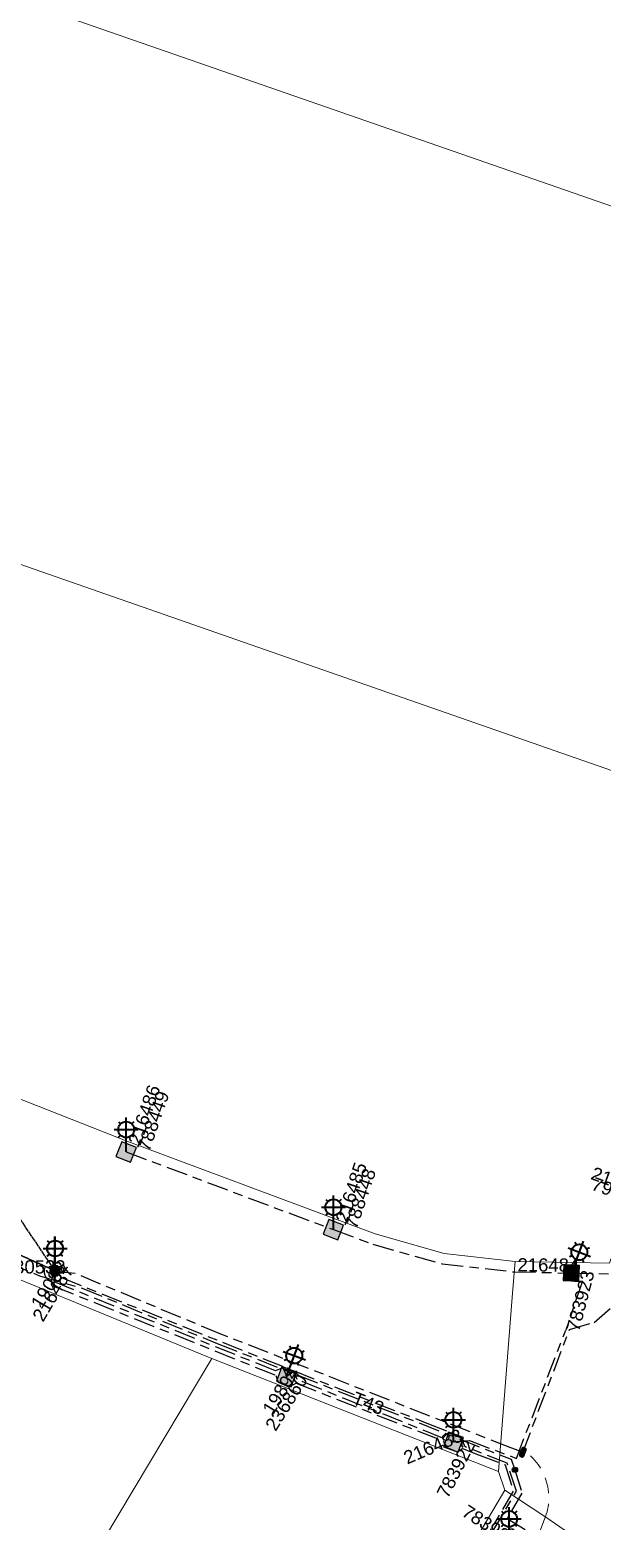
# Model space of a CAD drawing. Header units: metres. Extents: x 301341 to 310479, y 6262403 to 6265281.
# Drawn here: x 302603.3 to 302711.3, y 6264312.3 to 6264593.7 of the extents above; entities that cross this region are included whole.
import ezdxf
from ezdxf.enums import TextEntityAlignment as Align

# ---------------------------------------------------------------- set-up
doc = ezdxf.new("R2010")
doc.units = ezdxf.units.M
for name, pattern in [('Cable Exist OH', [1, 1, 0]), ('Cable Exist UG', [8.2, 4, -1.2, 1.8, -1.2]), ('Dash', [5, 3, -2])]:
    doc.linetypes.add(name, pattern=pattern)
doc.layers.get('0').update_dxf_attribs({"color": 6})
for name, color, linetype, lineweight in [('Cadastre Developer_SP_EXT', 9, 'Continuous', 5), ('Cadastre Land Parcels_SP_EXT', 9, 'Continuous', 5), ('Cadastre Roads_SP_EXT', 9, 'Continuous', 5)]:
    doc.layers.add(name, color=color, linetype=linetype, lineweight=lineweight)
for name, color, linetype in [('Equip_HV_EXT', 7, 'Continuous'), ('Equip_SP_SL_EXT', 7, 'Continuous'), ('Mains_HV_EXT', 7, 'Continuous'), ('Mains_LV_EXT', 7, 'Continuous'), ('Mains_SL_EXT', 7, 'Continuous'), ('SupportsOH_SP_TR_HV_LV_SL_EXT', 7, 'Continuous'), ('SupportsUG_SP_LV_SL_EXT', 7, 'Continuous')]:
    doc.layers.add(name, color=color, linetype=linetype)
doc.styles.add('COLUMN_LABEL', font='arial.ttf')
doc.styles.add('iecARIAL', font='arial.ttf', dxfattribs={"height": 2})
doc.styles.add('POLE_LABEL', font='arial.ttf')
doc.styles.get("Standard").update_dxf_attribs({"font": 'arial.ttf'})

# ---------------------------------------------------------------- blocks, each defined once
blk = doc.blocks.new('COLUMN_EXT')
blk.add_hatch(color=256).paths.add_polyline_path([(-1.49, 1.48), (-1.49, -1.49), (1.48, -1.49), (1.48, 1.48)])
blk.add_lwpolyline([(-1.49, -1.49), (1.48, -1.49), (1.48, 1.48), (-1.49, 1.48)], close=True)
for tag, height, style, flags, p in [('ASSET_NUM', 2.5, 'COLUMN_LABEL', 8, (2, 2)), ('STRUCTURE_PLANT_NUMBER', 0.2, 'POLE_LABEL', 9, (1.81, 0.03)), ('STREET_CODE', 0.2, 'COLUMN_LABEL', 9, (1.81, -0.2))]:
    blk.add_attdef(tag, text='', height=height, dxfattribs=dict(style=style, flags=flags)).set_placement(p, align=Align.MIDDLE_LEFT)
at = {"flags": 1}
blk.add_attdef('Z', (1.81, -2.35), '', height=0.2, dxfattribs=at)
at = {"flags": 9}
for tag, p in [('COLUMN_TYPE', (1.81, -0.4)), ('OWNED_BY', (1.81, -0.6)), ('STATE', (1.81, -0.8)), ('USAGE', (1.81, -1)), ('STREETNAME', (1.81, -1.6)), ('SUBURB', (1.81, -1.8)), ('LEGEND', (1.81, -1.2)), ('LOCATION', (1.81, -1.4)), ('NOTES', (1.81, -2))]:
    blk.add_attdef(tag, text='', height=0.2, dxfattribs=at).set_placement(p, align=Align.MIDDLE_LEFT)
blk = doc.blocks.new('SL_LANTERN_EXT')
at = {"lineweight": 40}
for p, q in [((-1.46, 5.68), (-1.06, 5.28)), ((0, 1.97), (0, 6.47)), ((1.46, 5.68), (1.06, 5.28)), ((-2.25, 4.22), (2.25, 4.22)), ((-1.46, 2.76), (-1.06, 3.16)), ((1.46, 2.76), (1.06, 3.16)), ((0, 0), (0, 2.72))]:
    blk.add_line(p, q, dxfattribs=at)
blk.add_circle((0, 4.22), 1.5, dxfattribs=at)
at = {"style": 'iecARIAL', "flags": 8}
blk.add_attdef('ASSET_NUM', (1.5, 1.5), '', height=2.5, dxfattribs=at)
for tag, p, height, flags in [('OPERATING_VOLTAGE', (0.98, -1.65), 0.2, 9), ('ORIENTATION', (0.98, -1.85), 0.2, 9), ('OWNED_BY', (0.98, -2.05), 0.2, 9), ('STATE', (0.98, -2.25), 0.2, 9), ('CONSTRUCTED_VOLTAGE', (0.98, -0.65), 0.2, 9), ('CONTROL_TYPE', (0.98, -0.85), 0.2, 9), ('LANTERN_PURPOSE', (0.98, -1.05), 0.2, 9), ('LANTERN_TYPE', (0.98, -1.25), 0.2, 9), ('NO_PHASES', (0.98, -1.45), 0.2, 9), ('USAGE', (0.98, -2.45), 0.2, 9), ('CEXIST', (0.98, -2.65), 0.2, 9), ('CNEW', (0.98, -2.85), 0.2, 9), ('LNUMBER', (2.18, -3.25), 2.5, 8), ('CNUMBER', (0.98, -3.05), 0.2, 9), ('CREMOVE', (0.98, -3.25), 0.2, 9), ('CREPLACE', (0.98, -3.45), 0.2, 9), ('LKINGHEIGHT', (0.98, -3.65), 0.2, 9), ('LBRACKET', (0.98, -3.85), 0.2, 9), ('LBRACKETVOCAB', (0.98, -4.05), 0.2, 9), ('LCATEGORY', (0.98, -4.25), 0.2, 9), ('LCHARGE1', (0.98, -4.45), 0.2, 9), ('LCHARGE1PERCENT', (0.98, -4.65), 0.2, 9), ('LCHARGE2', (0.98, -4.85), 0.2, 9), ('LCHARGE2PERCENT', (0.98, -5.05), 0.2, 9), ('LCHARGE3', (0.98, -5.25), 0.2, 9), ('LCHARGE3PERCENT', (0.98, -5.45), 0.2, 9), ('LEXIST', (0.98, -5.65), 0.2, 9), ('LLAMP', (0.98, -5.85), 0.2, 9), ('LLAMPVOCAB', (0.98, -6.05), 0.2, 9), ('LMAST', (0.98, -6.25), 0.2, 9), ('LMASTVOCAB', (0.98, -6.45), 0.2, 9), ('LNEW', (0.98, -6.65), 0.2, 9), ('LANTNUMBER', (0.98, -6.85), 0.2, 9), ('LOUTREACH', (0.98, -7.25), 0.2, 9), ('LOUTREACHVOCAB', (0.98, -7.45), 0.2, 9), ('LRATECODE', (0.98, -7.65), 0.2, 9), ('LREMOVE', (0.98, -7.85), 0.2, 9), ('LREPLACE', (0.98, -8.05), 0.2, 9), ('LTYPE', (0.98, -8.25), 0.2, 9), ('LTYPEVOCAB', (0.98, -8.45), 0.2, 9), ('STREETNAME', (0.98, -9.25), 0.2, 9), ('SUBURB', (0.98, -9.45), 0.2, 1), ('LEGEND', (0.98, -8.65), 0.2, 9), ('LOCATION', (0.98, -8.85), 0.2, 9), ('NOTES', (0.98, -9.05), 0.2, 9)]:
    blk.add_attdef(tag, p, '', height=height, dxfattribs=dict(flags=flags))
blk = doc.blocks.new('POLE_EXT')
blk.add_hatch(color=256).paths.add_polyline_path([(-1, 0, 1), (1, 0, 1)])
blk.add_lwpolyline([(-1, 0, 1), (1, 0, 1)], format="xyb", close=True)
for tag, height, flags, p in [('pNumber', 2.5, 8, (-17.84, 2.07)), ('OWNED_BY', 0.2, 9, (1.35, -0.4)), ('SPECIAL_USE', 0.2, 9, (1.35, -0.8)), ('STATE', 0.2, 9, (1.35, -1)), ('cLV', 0.2, 9, (1.35, -1.4)), ('hDepth', 0.2, 9, (1.35, -1.6)), ('hDia', 0.2, 9, (1.35, -1.8)), ('cHV', 0.2, 9, (1.35, -2)), ('PARENT', 0.2, 9, (1.35, -0.6)), ('USAGE', 0.2, 9, (1.35, -1.2)), ('LBRACKET', 0.2, 9, (1.35, -2.2)), ('LExisting', 0.2, 9, (1.35, -2.4)), ('LANTNUMBER', 0.2, 9, (1.35, -2.6)), ('LOther', 0.2, 9, (1.35, -2.8)), ('cLinedev', 0.2, 9, (1.35, -3.4)), ('pExisting', 0.2, 9, (1.35, -3.8)), ('pFooting', 0.2, 9, (1.35, -4.4)), ('pNew', 0.2, 9, (1.35, -4.6)), ('pRelocate', 0.2, 9, (1.35, -5)), ('pRemove', 0.2, 9, (1.35, -5.2)), ('pReplace', 0.2, 9, (1.35, -5.4)), ('pStay', 0.2, 9, (1.35, -5.6)), ('LRemove', 0.2, 9, (1.35, -3)), ('LEGEND', 0.2, 9, (1.35, -3.2)), ('LOCATION', 0.2, 9, (1.35, -3.6)), ('PFNUMBER', 0.2, 9, (1.35, -4)), ('NEWPFNUMBER', 0.2, 9, (1.35, -4.2)), ('pType', 0.2, 9, (1.35, -5.8)), ('cspan', 0.2, 9, (1.35, -6)), ('STREETNAME', 0.2, 9, (1.35, -6.2)), ('SUBURB', 0.2, 9, (1.35, -6.4)), ('OPERATED_BY', 0.2, 9, (1.36, -7.01)), ('NOTES', 0.2, 9, (1.35, -6.6)), ('MAINTAINED_BY', 0.2, 9, (1.36, -6.81))]:
    blk.add_attdef(tag, text='', height=height, dxfattribs=dict(flags=flags)).set_placement(p, align=Align.MIDDLE_LEFT)
at = {"style": 'POLE_LABEL'}
for tag, height, flags, p in [('ASSET_NUM', 2.5, 8, (2, 2)), ('STRUCTURE_PLANT_NUMBER', 0.2, 9, (1.35, 0.03)), ('STREET_CODE', 0.2, 9, (1.35, -0.2))]:
    blk.add_attdef(tag, text='', height=height, dxfattribs=dict(at, flags=flags)).set_placement(p, align=Align.MIDDLE_LEFT)
at = {"flags": 1}
blk.add_attdef('Z', (1.35, -7.33), '', height=0.2, dxfattribs=at)
blk = doc.blocks.new('HV_STJ_EXT')
h = blk.add_hatch(color=256)
edge = h.paths.add_edge_path()
edge.add_ellipse((-0.59, 0.13), major_axis=(0.226, 0.226), ratio=1, start_angle=45, end_angle=135)
edge.add_line((-0.91, 0.13), (-0.91, -0.13))
edge.add_ellipse((-0.59, -0.13), major_axis=(0.226, 0.226), ratio=1, start_angle=135, end_angle=225)
edge.add_line((-0.59, -0.45), (0.59, -0.45))
edge.add_ellipse((0.59, -0.13), major_axis=(-0.226, 0.226), ratio=1, start_angle=135, end_angle=225)
edge.add_line((0.91, -0.13), (0.91, 0.13))
edge.add_ellipse((0.59, 0.13), major_axis=(-0.226, 0.226), ratio=1, start_angle=225, end_angle=315)
edge.add_line((0.59, 0.45), (-0.59, 0.45))
blk.add_lwpolyline([(-0.91, 0.13), (-0.91, -0.13, 0.414214), (-0.59, -0.45), (0.59, -0.45, 0.414214), (0.91, -0.13), (0.91, 0.13, 0.414214), (0.59, 0.45), (-0.59, 0.45, 0.414214)], format="xyb", close=True)
for tag, flags, p in [('ORIENTATION', 9, (1.5, 0)), ('Z', 1, (1.5, -0.8)), ('USAGE', 9, (1.5, -0.2)), ('LEGEND', 9, (1.5, -0.4)), ('NOTES', 9, (1.5, -0.6))]:
    blk.add_attdef(tag, text='', height=0.2, dxfattribs=dict(flags=flags)).set_placement(p, align=Align.MIDDLE_LEFT)
blk = doc.blocks.new('CONNECTOR_NODE_EXT')
h = blk.add_hatch(color=256)
edge = h.paths.add_edge_path()
edge.add_arc((0, 0), 0.5, 0, 360)
blk.add_circle((0, 0), 0.5)
at = {"flags": 1}
blk.add_attdef('Z', (0, 0), '', height=0.2, dxfattribs=at)
at = {"flags": 9}
for tag, p in [('CONNECTOR_TYPE', (0, 0)), ('CONSTRUCTED_VOLTAGE', (0, -0.2)), ('OPERATING_VOLTAGE', (0, -0.6)), ('ORIENTATION', (0, -0.8)), ('SUBTYPE', (0, -1)), ('NO_PHASES', (0, -0.4)), ('USAGE', (0, -1.2)), ('NOTES', (0, -1.4))]:
    blk.add_attdef(tag, text='', height=0.2, dxfattribs=at).set_placement(p, align=Align.MIDDLE_LEFT)

msp = doc.modelspace()

# ---------------------------------------------------------------- linework, layer by layer
at = {"layer": 'Cadastre Developer_SP_EXT', "linetype": 'Dash'}
msp.add_lwpolyline([(302696.06, 6264325.9, -0.36707), (302700.46, 6264312.63)], format="xyb", dxfattribs=at)
msp.add_lwpolyline([(302700.46, 6264312.63), (302697.96, 6264306.05), (302690.23, 6264291.74), (302674.51, 6264265.77), (302630.65, 6264191.99), (302558.5, 6264074.39)], dxfattribs=at)
at = {"layer": 'Cadastre Land Parcels_SP_EXT', "linetype": 'Continuous'}
for points in [[(302543.04, 6264619.5), (302778.16, 6264537.87), (302811.23, 6264632.93), (302811.23, 6264632.93), (302567.37, 6264717.64)], [(302527.7, 6264518.52), (302741.76, 6264443.96), (302745.06, 6264442.81), (302778.16, 6264537.87), (302778.16, 6264537.87), (302543.04, 6264619.5)]]:
    msp.add_lwpolyline(points, dxfattribs=at)
for points in [[(302736.31, 6264428.37), (302741.76, 6264443.96), (302527.7, 6264518.52), (302518.82, 6264521.61), (302488.28, 6264532.25), (302459.19, 6264448.66), (302505.04, 6264430.08), (302513.72, 6264426.56), (302519.43, 6264424.25), (302519.72, 6264424.12), (302621.8, 6264383.92), (302668.5, 6264366.47), (302681.48, 6264362.81), (302694.89, 6264361.3), (302712.73, 6264360.95), (302736.31, 6264428.37)], [(302637.63, 6264342.94), (302635.64, 6264343.76), (302573.25, 6264369.38), (302446.28, 6264157.13), (302520.24, 6264146.71), (302637.63, 6264342.94)], [(302692.97, 6264318.12), (302691.77, 6264321.67), (302637.63, 6264342.94), (302520.24, 6264146.71), (302586.13, 6264137.41), (302692.97, 6264318.12)]]:
    msp.add_lwpolyline(points, close=True, dxfattribs=at)
at = {"layer": 'Cadastre Roads_SP_EXT', "linetype": 'Continuous'}
for points in [[(302573.25, 6264369.38), (302635.64, 6264343.76), (302637.63, 6264342.94), (302691.77, 6264321.67), (302694.42, 6264355.32), (302694.42, 6264355.32), (302694.89, 6264361.3), (302681.48, 6264362.81), (302668.5, 6264366.47), (302621.8, 6264383.92), (302519.72, 6264424.12)], [(302601.43, 6264097.38), (302611.46, 6264114.1), (302619.97, 6264128.28), (302628.41, 6264142.35), (302636.84, 6264156.42), (302645.28, 6264170.49), (302653.72, 6264184.56), (302662.16, 6264198.63), (302670.72, 6264212.92), (302681, 6264230.06), (302689.55, 6264244.33), (302698.1, 6264258.59), (302706.65, 6264272.86), (302715.2, 6264287.13), (302719.79, 6264294.79), (302722.72, 6264297.83), (302700.51, 6264313.14), (302692.97, 6264318.11), (302586.13, 6264137.41)]]:
    msp.add_lwpolyline(points, dxfattribs=at)
at = {"layer": 'Mains_HV_EXT', "linetype": 'Cable Exist OH'}
msp.add_lwpolyline([(302607.98, 6264359.51), (302554.81, 6264383.35)], dxfattribs=at)
at = {"layer": 'Mains_HV_EXT', "linetype": 'Cable Exist UG'}
for points in [[(302553.98, 6264380.57), (302605.08, 6264358.55), (302613.13, 6264356.23), (302638.61, 6264345.82), (302694.14, 6264323.95), (302694.86, 6264321.95)], [(302696.36, 6264325.27), (302694.07, 6264326.12), (302639.35, 6264347.56), (302611.84, 6264359), (302607.88, 6264359.41)], [(302696.36, 6264325.27), (302705.16, 6264348.47), (302709.8, 6264349.79), (302713.78, 6264353.23), (302715.19, 6264357.33)], [(302694.86, 6264321.95), (302696.19, 6264317.56), (302693.4, 6264312.77), (302718.02, 6264297.74), (302718.64, 6264298.12), (302721.16, 6264300.3), (302726.3, 6264302.17), (302730.76, 6264302.1), (302800.46, 6264278.22)]]:
    msp.add_lwpolyline(points, dxfattribs=at)
at = {"layer": 'Mains_LV_EXT', "linetype": 'Cable Exist OH'}
msp.add_lwpolyline([(302607.84, 6264359.62), (302553.84, 6264383.9)], dxfattribs=at)
at = {"layer": 'Mains_LV_EXT', "linetype": 'Continuous'}
msp.add_lwpolyline([(302606.23, 6264360.36, 0.516591), (302607.35, 6264357.62)], format="xyb", dxfattribs=at)
at = {"layer": 'Mains_LV_EXT', "linetype": 'Cable Exist UG'}
msp.add_lwpolyline([(302673.82, 6264281.85), (302695.14, 6264317.91), (302693.39, 6264323.24), (302685.4, 6264326.33), (302684.84, 6264327.96), (302682.25, 6264328.93), (302681.24, 6264327.95), (302653.75, 6264338.99), (302653.11, 6264340.36), (302650.83, 6264341.13), (302649.63, 6264340.64), (302607.35, 6264357.62), (302608.01, 6264359.53)], dxfattribs=at)
at = {"layer": 'Mains_SL_EXT', "linetype": 'Cable Exist OH'}
for points in [[(302584.58, 6264394.2), (302607.98, 6264359.51)], [(302608.02, 6264359.51), (302553.84, 6264383.9)]]:
    msp.add_lwpolyline(points, dxfattribs=at)
at = {"layer": 'Mains_SL_EXT', "linetype": 'Cable Exist UG'}
for points in [[(302621.46, 6264381.95), (302660.59, 6264367.29)], [(302705.5, 6264359.09), (302714.14, 6264358.92), (302718.91, 6264372.57)], [(302660.59, 6264367.29), (302668.06, 6264364.52), (302681.1, 6264360.85), (302694.76, 6264359.31), (302705.36, 6264359.1)], [(302608.06, 6264359.51), (302607.75, 6264356.63), (302649.74, 6264339.78), (302650.18, 6264338.52), (302652.18, 6264337.64), (302653.55, 6264338.3), (302681.36, 6264327.37), (302681.72, 6264326.27), (302683.93, 6264325.37), (302684.93, 6264325.96), (302687.97, 6264324.78), (302693.02, 6264322.89), (302694.53, 6264317.91), (302674.38, 6264283.72), (302673.82, 6264281.85)], [(302608.02, 6264359.51), (302609.23, 6264358.23), (302650.96, 6264341.5), (302651.73, 6264339.54)], [(302705.53, 6264359.63), (302706.11, 6264357.58), (302707.6, 6264357.55), (302704.47, 6264348.33)], [(302683.2, 6264327.24), (302686.28, 6264327.5), (302695.13, 6264324.12), (302704.47, 6264348.33)], [(302651.73, 6264339.54), (302653.16, 6264340.61), (302678.23, 6264330.76), (302683.22, 6264328.79), (302683.26, 6264327.17)]]:
    msp.add_lwpolyline(points, dxfattribs=at)

# ---------------------------------------------------------------- block references
at = {"layer": 'Equip_HV_EXT', "rotation": 248.9074036414133}
msp.add_blockref('HV_STJ_EXT', (302696.36, 6264325.27), dxfattribs=at)
at = {"layer": 'Equip_HV_EXT'}
msp.add_blockref('CONNECTOR_NODE_EXT', (302694.86, 6264321.95), dxfattribs=at)
at = {"layer": 'Equip_SP_SL_EXT'}
ref = msp.add_blockref('SL_LANTERN_EXT', (302621.46, 6264381.95), dxfattribs=at)
ref.add_attrib('ASSET_NUM', '216486', dxfattribs={"layer": '0', "height": 2.5, "rotation": 70.7686, "style": 'iecARIAL'}).set_placement((302622.96, 6264383.45), align=Align.MIDDLE_LEFT)
ref = msp.add_blockref('SL_LANTERN_EXT', (302660.59, 6264367.29), dxfattribs=at)
ref.add_attrib('ASSET_NUM', '216485', dxfattribs={"layer": '0', "height": 2.5, "rotation": 71.4279, "style": 'iecARIAL'}).set_placement((302662.09, 6264368.79), align=Align.MIDDLE_LEFT)
ref = msp.add_blockref('SL_LANTERN_EXT', (302718.9, 6264372.6), dxfattribs=at)
ref.add_attrib('ASSET_NUM', '216489', dxfattribs={"layer": '0', "height": 2.5, "rotation": 340.2127, "style": 'iecARIAL'}).set_placement((302720.4, 6264374.1), align=Align.MIDDLE_RIGHT)
ref = msp.add_blockref('SL_LANTERN_EXT', (302608.02, 6264359.51), dxfattribs=at)
ref.add_attrib('ASSET_NUM', '19082', dxfattribs={"layer": '0', "height": 2.5, "rotation": 58.0177, "style": 'iecARIAL'}).set_placement((302609.52, 6264361.01), align=Align.MIDDLE_RIGHT)
ref = msp.add_blockref('SL_LANTERN_EXT', (302608.06, 6264359.51), dxfattribs=at)
ref.add_attrib('ASSET_NUM', '216487', dxfattribs={"layer": '0', "height": 2.5, "rotation": 59.3148, "style": 'iecARIAL'}).set_placement((302609.56, 6264361.01), align=Align.TOP_RIGHT)
ref = msp.add_blockref('SL_LANTERN_EXT', (302705.5, 6264359.09), dxfattribs=dict(at, rotation=338.87528081999))
ref.add_attrib('ASSET_NUM', '216484', dxfattribs={"layer": '0', "height": 2.5, "rotation": 359.7106, "style": 'iecARIAL'}).set_placement((302707, 6264360.59), align=Align.MIDDLE_RIGHT)
ref = msp.add_blockref('SL_LANTERN_EXT', (302651.73, 6264339.54), dxfattribs=dict(at, rotation=339.7443503888295))
ref.add_attrib('ASSET_NUM', '19894', dxfattribs={"layer": '0', "height": 2.5, "rotation": 58.0177, "style": 'iecARIAL'}).set_placement((302653.23, 6264341.04), align=Align.MIDDLE_RIGHT)
ref = msp.add_blockref('SL_LANTERN_EXT', (302683.25, 6264327.17), dxfattribs=at)
ref.add_attrib('ASSET_NUM', '216483', dxfattribs={"layer": '0', "height": 2.5, "rotation": 23.1324, "style": 'iecARIAL'}).set_placement((302684.75, 6264328.67), align=Align.MIDDLE_RIGHT)
ref = msp.add_blockref('SL_LANTERN_EXT', (302693.77, 6264308.47), dxfattribs=at)
ref.add_attrib('ASSET_NUM', '216482', dxfattribs={"layer": '0', "height": 2.5, "rotation": 18.8776, "style": 'iecARIAL'}).set_placement((302695.27, 6264309.97), align=Align.MIDDLE_RIGHT)
at = {"layer": 'SupportsOH_SP_TR_HV_LV_SL_EXT'}
ref = msp.add_blockref('POLE_EXT', (302608.02, 6264359.51), dxfattribs=at)
ref.add_attrib('ASSET_NUM', '530533', dxfattribs={"layer": '0', "height": 2.5, "style": 'POLE_LABEL'}).set_placement((302610.02, 6264360.26), align=Align.MIDDLE_RIGHT)
at = {"layer": 'SupportsUG_SP_LV_SL_EXT'}
ref = msp.add_blockref('COLUMN_EXT', (302621.46, 6264381.95), dxfattribs=dict(at, rotation=338.5896160308232))
ref.add_attrib('ASSET_NUM', '788449', dxfattribs={"layer": '0', "height": 2.5, "rotation": 70.7686, "style": 'COLUMN_LABEL'}).set_placement((302623.46, 6264382.7), align=Align.TOP_LEFT)
ref = msp.add_blockref('COLUMN_EXT', (302660.59, 6264367.29), dxfattribs=dict(at, rotation=338.5896160308232))
ref.add_attrib('ASSET_NUM', '788448', dxfattribs={"layer": '0', "height": 2.5, "rotation": 71.4279, "style": 'COLUMN_LABEL'}).set_placement((302662.59, 6264368.04), align=Align.TOP_LEFT)
ref = msp.add_blockref('COLUMN_EXT', (302718.9, 6264372.57), dxfattribs=dict(at, rotation=250.8210140292979))
ref.add_attrib('ASSET_NUM', '790247', dxfattribs={"layer": '0', "height": 2.5, "rotation": 340.2127, "style": 'COLUMN_LABEL'}).set_placement((302720.9, 6264373.32), align=Align.TOP_RIGHT)
ref = msp.add_blockref('COLUMN_EXT', (302705.5, 6264359.09), dxfattribs=dict(at, rotation=177.9329850797703))
ref.add_attrib('ASSET_NUM', '783923', dxfattribs={"layer": '0', "height": 2.5, "rotation": 75.3156, "style": 'COLUMN_LABEL'}).set_placement((302707.5, 6264359.84), align=Align.TOP_RIGHT)
ref = msp.add_blockref('COLUMN_EXT', (302651.73, 6264339.54), dxfattribs=dict(at, rotation=339.7443503888295))
ref.add_attrib('ASSET_NUM', '236860', dxfattribs={"layer": '0', "height": 2.5, "rotation": 58.0177, "style": 'COLUMN_LABEL'}).set_placement((302653.73, 6264340.29), align=Align.TOP_RIGHT)
ref = msp.add_blockref('COLUMN_EXT', (302683.25, 6264327.17), dxfattribs=dict(at, rotation=340.0168934781))
ref.add_attrib('ASSET_NUM', '783922', dxfattribs={"layer": '0', "height": 2.5, "rotation": 62.9892, "style": 'COLUMN_LABEL'}).set_placement((302685.25, 6264327.92), align=Align.TOP_RIGHT)
ref = msp.add_blockref('COLUMN_EXT', (302693.77, 6264308.47), dxfattribs=dict(at, rotation=356.4253746172219))
ref.add_attrib('ASSET_NUM', '783921', dxfattribs={"layer": '0', "height": 2.5, "rotation": 327.2368, "style": 'COLUMN_LABEL'}).set_placement((302695.77, 6264309.22), align=Align.TOP_RIGHT)

# ---------------------------------------------------------------- texts
at = {"layer": 'Mains_LV_EXT'}
msp.add_text('T43', height=2.5, rotation=338.4912, dxfattribs=at).set_placement((302663.91, 6264334.46))

doc.saveas('drawing.dxf')
